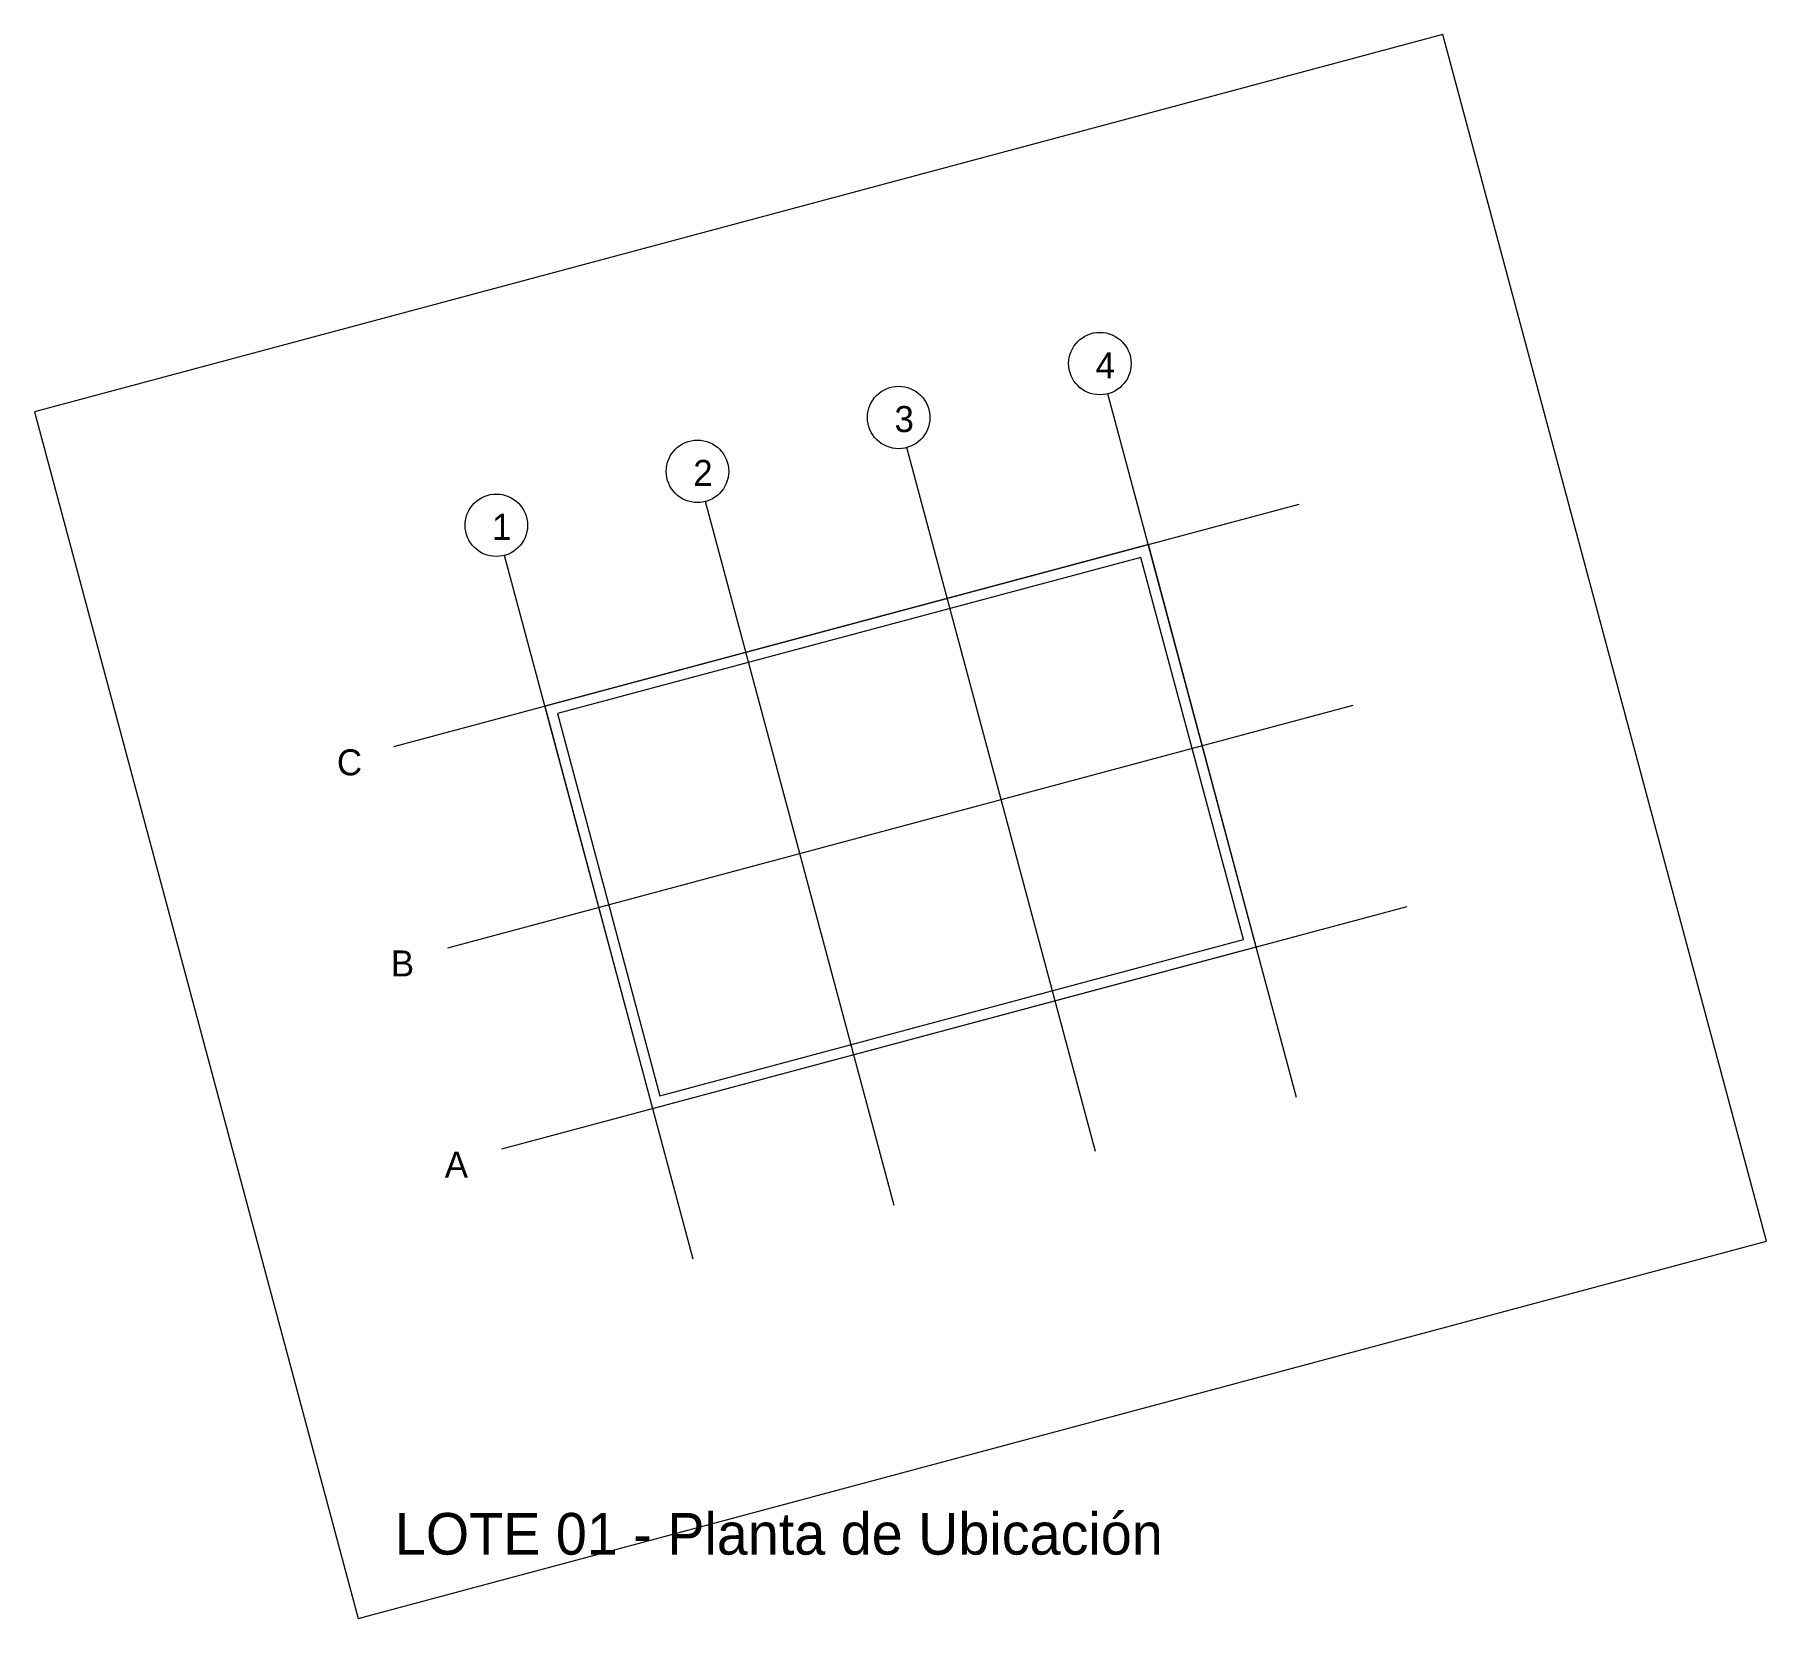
# Model space of a CAD drawing. Header units: metres. Extents: x 279488.1 to 279521.4, y 8660990.2 to 8661020.6.
import ezdxf

# ---------------------------------------------------------------- set-up
doc = ezdxf.new("R2010")
doc.units = ezdxf.units.M
for name, color, linetype, lineweight, plot in [('EJES', 3, 'Continuous', 0, False), ('LOTE', 4, 'Continuous', 0, False), ('MUROS', 1, 'Continuous', 0, False), ('TEXTOS', 7, 'Continuous', 0, False)]:
    doc.layers.add(name, color=color, linetype=linetype, lineweight=lineweight, plot=plot)

msp = doc.modelspace()

# ---------------------------------------------------------------- linework, layer by layer
at = {"layer": 'EJES'}
for p, q in [((279512.368, 8661000.208), (279508.744, 8661013.731)), ((279508.504, 8660999.173), (279504.88, 8661012.696)), ((279495.032, 8661006.951), (279512.418, 8661011.61)), ((279504.64, 8660998.137), (279501.017, 8661011.66)), ((279500.776, 8660997.102), (279497.153, 8661010.625)), ((279496.067, 8661003.087), (279513.454, 8661007.746)), ((279497.102, 8660999.224), (279514.489, 8661003.882))]:
    msp.add_line(p, q, dxfattribs=at)
for centre in [(279508.589, 8661014.311), (279504.725, 8661013.275), (279500.861, 8661012.24), (279496.998, 8661011.205)]:
    msp.add_circle(centre, 0.6, dxfattribs=at)
at = {"layer": 'LOTE'}
msp.add_lwpolyline([(279494.343, 8660990.202), (279521.389, 8660997.449), (279515.177, 8661020.631), (279488.131, 8661013.384)], close=True, dxfattribs=at)
at = {"layer": 'MUROS'}
for points in [[(279500, 8661000), (279511.591, 8661003.106), (279509.521, 8661010.833), (279497.929, 8661007.727)], [(279500.141, 8661000.245), (279511.346, 8661003.247), (279509.379, 8661010.588), (279498.174, 8661007.586)]]:
    msp.add_lwpolyline(points, close=True, dxfattribs=at)

# ---------------------------------------------------------------- texts
at = {"layer": 'TEXTOS'}
for s, height, p in [('4', 0.5, (279508.509, 8661014.03)), ('3', 0.5, (279504.645, 8661012.995)), ('2', 0.5, (279500.781, 8661011.96)), ('1', 0.5, (279496.918, 8661010.924)), ('C', 0.5, (279493.937, 8661006.399)), ('B', 0.5, (279494.973, 8661002.535)), ('A', 0.5, (279496.008, 8660998.671)), ('LOTE 01 - Planta de Ubicación', 0.8, (279495.05, 8660991.427))]:
    msp.add_text(s, height=height, dxfattribs=at).set_placement(p)

doc.saveas('drawing.dxf')
